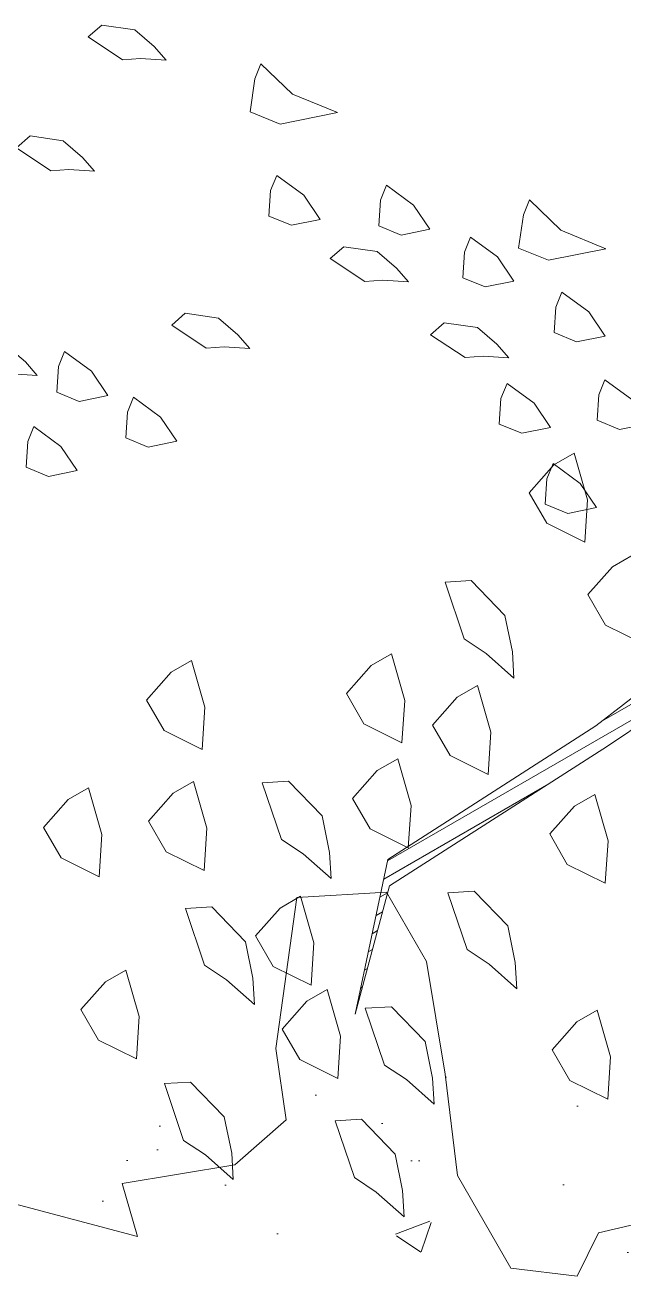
# Model space of a CAD drawing. Header units: metres. Extents: x 12093 to 20303, y 514 to 1412.
# Drawn here: x 19737.53 to 19738.15, y 696.972 to 698.268 of the extents above; entities that cross this region are included whole.
import ezdxf

# ---------------------------------------------------------------- set-up
doc = ezdxf.new("R2010")
doc.units = ezdxf.units.M
doc.layers.add('ARBOLES', color=52, linetype='Continuous', lineweight=13)
doc.layers.add('grass', color=64, linetype='Continuous', lineweight=13)
doc.layers.add('desnivel', color=9, linetype='Continuous')
pattern_1 = [(50, (19136.99335, 73.14804), (0.36436934, -0.03187817), [0.0381, -0.4191]), (355, (19136.99335, 73.14804), (-0.07048565, 0.38211329), [0.03048, -0.33528]), (100.451, (19137.0237, 73.1454), (0.293885, 0.35023338), [0.03238, -0.35618]), (46.1842, (19136.99335, 73.24964), (0.54215808, -0.08408466), [0.05715, -0.62865]), (96.6356, (19137.03853, 73.24264), (0.47480847, 0.4948511), [0.04857, -0.53427]), (351.184, (19136.99335, 73.24964), (0.4748092, 0.49485024), [0.04572, -0.50292]), (21, (19137.04415, 73.22424), (0.30322976, -0.20453104), [0.0381, -0.4191]), (326, (19137.04415, 73.22424), (0.12360406, 0.36837593), [0.03048, -0.33528]), (71.4514, (19137.06942, 73.2072), (0.42683298, 0.16384572), [0.03238, -0.35618]), (37.5, (19136.99335, 73.14804), (0.006177207, 0.169110078), [0, -0.331216, 0, -0.34036, 0, -0.33655]), (7.5, (19136.99335, 73.14804), (0.133639325, 0.20036115), [0, -0.194056, 0, -0.323596, 0, -0.12827]), (327.5, (19136.88007, 73.14804), (0.27118119, -0.011457488), [0, -0.127, 0, -0.39624, 0, -0.52578]), (317.5, (19136.82927, 73.14804), (0.29625836, 0.05085298), [0, -0.1651, 0, -0.263144, 0, -0.37338])]

# ---------------------------------------------------------------- blocks, each defined once
blk = doc.blocks.new('ghgfghgh')
at = {"layer": 'ARBOLES', "lineweight": 20}
for p, q in [((20001.63446, 662.91665), (20001.72651, 662.98753)), ((20001.63826, 662.91958), (20001.75868, 662.9891)), ((20001.49847, 662.82844), (20001.72307, 662.95812)), ((20001.73138, 662.96374), (20001.64213, 662.90335)), ((20001.49867, 662.82939), (20001.63446, 662.91665)), ((20001.64213, 662.90335), (20001.4997, 662.81225)), ((20001.49594, 662.81656), (20001.60381, 662.87884)), ((20001.47721, 662.72835), (20001.49867, 662.82939)), ((20001.4997, 662.81225), (20001.47721, 662.72835)), ((20001.4909, 662.7928), (20001.49514, 662.79525)), ((20001.48838, 662.78092), (20001.49184, 662.78292)), ((20001.48585, 662.76904), (20001.48853, 662.77058))]:
    blk.add_line(p, q, dxfattribs=at)
at = {"layer": 'desnivel', "lineweight": 20}
for p, q in [((20001.63627, 662.58552), (20001.62231, 662.55729)), ((20001.62231, 662.55729), (20001.57894, 662.56251))]:
    blk.add_line(p, q, dxfattribs=at)
at = {"layer": 'grass'}
for p, q in [((20001.30285, 663.36637), (20001.31176, 663.37417)), ((20001.32535, 663.35146), (20001.30285, 663.36637)), ((20001.31176, 663.37417), (20001.33337, 663.37106)), ((20001.33337, 663.37106), (20001.34607, 663.36015)), ((20001.34607, 663.36015), (20001.35386, 663.35124)), ((20001.33716, 663.35235), (20001.32535, 663.35146)), ((20001.35386, 663.35124), (20001.33716, 663.35235)), ((20001.41579, 663.34881), (20001.41178, 663.339)), ((20001.43629, 663.32899), (20001.41579, 663.34881)), ((20001.41178, 663.339), (20001.40867, 663.3174)), ((20001.4657, 663.31697), (20001.43629, 663.32899)), ((20001.40867, 663.3174), (20001.42828, 663.30938)), ((20001.42828, 663.30938), (20001.4657, 663.31697)), ((20001.25609, 663.29397), (20001.265, 663.30177)), ((20001.265, 663.30177), (20001.28661, 663.29865)), ((20001.27859, 663.27905), (20001.25609, 663.29397)), ((20001.28661, 663.29865), (20001.29931, 663.28774)), ((20001.29931, 663.28774), (20001.30711, 663.27883)), ((20001.2904, 663.27994), (20001.27859, 663.27905)), ((20001.30711, 663.27883), (20001.2904, 663.27994)), ((20001.42606, 663.27597), (20001.42205, 663.26617)), ((20001.44366, 663.26305), (20001.42606, 663.27597)), ((20001.49779, 663.26953), (20001.49378, 663.25973)), ((20001.51539, 663.25661), (20001.49779, 663.26953)), ((20001.42205, 663.26617), (20001.42094, 663.24946)), ((20001.45436, 663.24724), (20001.44366, 663.26305)), ((20001.59112, 663.25997), (20001.58712, 663.25017)), ((20001.61162, 663.24015), (20001.59112, 663.25997)), ((20001.49378, 663.25973), (20001.49267, 663.24302)), ((20001.52609, 663.2408), (20001.51539, 663.25661)), ((20001.42094, 663.24946), (20001.43565, 663.24345)), ((20001.43565, 663.24345), (20001.45436, 663.24724)), ((20001.58712, 663.25017), (20001.58401, 663.22856)), ((20001.49267, 663.24302), (20001.50737, 663.23701)), ((20001.50737, 663.23701), (20001.52609, 663.2408)), ((20001.55259, 663.23568), (20001.54859, 663.22588)), ((20001.5702, 663.22277), (20001.55259, 663.23568)), ((20001.64103, 663.22813), (20001.61162, 663.24015)), ((20001.46105, 663.22163), (20001.46995, 663.22942)), ((20001.46995, 663.22942), (20001.49156, 663.22631)), ((20001.58401, 663.22856), (20001.60361, 663.22055)), ((20001.60361, 663.22055), (20001.64103, 663.22813)), ((20001.48355, 663.20671), (20001.46105, 663.22163)), ((20001.49156, 663.22631), (20001.50426, 663.2154)), ((20001.54859, 663.22588), (20001.54748, 663.20917)), ((20001.58089, 663.20696), (20001.5702, 663.22277)), ((20001.50426, 663.2154), (20001.51206, 663.20649)), ((20001.49535, 663.2076), (20001.48355, 663.20671)), ((20001.51206, 663.20649), (20001.49535, 663.2076)), ((20001.54748, 663.20917), (20001.56218, 663.20316)), ((20001.56218, 663.20316), (20001.58089, 663.20696)), ((20001.6123, 663.19984), (20001.6083, 663.19003)), ((20001.6299, 663.18692), (20001.6123, 663.19984)), ((20001.6083, 663.19003), (20001.60719, 663.17333)), ((20001.6406, 663.17111), (20001.6299, 663.18692)), ((20001.35748, 663.17816), (20001.36638, 663.18596)), ((20001.37998, 663.16324), (20001.35748, 663.17816)), ((20001.36638, 663.18596), (20001.38799, 663.18285)), ((20001.38799, 663.18285), (20001.40069, 663.17194)), ((20001.52655, 663.17197), (20001.53546, 663.17977)), ((20001.53546, 663.17977), (20001.55707, 663.17666)), ((20001.40069, 663.17194), (20001.40849, 663.16303)), ((20001.54905, 663.15705), (20001.52655, 663.17197)), ((20001.55707, 663.17666), (20001.56977, 663.16574)), ((20001.60719, 663.17333), (20001.62189, 663.16732)), ((20001.62189, 663.16732), (20001.6406, 663.17111)), ((20001.24922, 663.16521), (20001.26192, 663.1543)), ((20001.39178, 663.16414), (20001.37998, 663.16324)), ((20001.40849, 663.16303), (20001.39178, 663.16414)), ((20001.56977, 663.16574), (20001.57757, 663.15684)), ((20001.26192, 663.1543), (20001.26972, 663.14539)), ((20001.28754, 663.16099), (20001.28353, 663.15119)), ((20001.30514, 663.14808), (20001.28754, 663.16099)), ((20001.56086, 663.15794), (20001.54905, 663.15705)), ((20001.57757, 663.15684), (20001.56086, 663.15794)), ((20001.26972, 663.14539), (20001.25301, 663.1465)), ((20001.28353, 663.15119), (20001.28242, 663.13448)), ((20001.31583, 663.13226), (20001.30514, 663.14808)), ((20001.57646, 663.14013), (20001.57245, 663.13033)), ((20001.59406, 663.12721), (20001.57646, 663.14013)), ((20001.64039, 663.1426), (20001.63638, 663.13279)), ((20001.65799, 663.12968), (20001.64039, 663.1426)), ((20001.28242, 663.13448), (20001.29712, 663.12847)), ((20001.29712, 663.12847), (20001.31583, 663.13226)), ((20001.33254, 663.13115), (20001.32853, 663.12135)), ((20001.35014, 663.11824), (20001.33254, 663.13115)), ((20001.57245, 663.13033), (20001.57134, 663.11362)), ((20001.63638, 663.13279), (20001.63527, 663.11609)), ((20001.32853, 663.12135), (20001.32742, 663.10465)), ((20001.60475, 663.1114), (20001.59406, 663.12721)), ((20001.36084, 663.10243), (20001.35014, 663.11824)), ((20001.57134, 663.11362), (20001.58604, 663.10761)), ((20001.63527, 663.11609), (20001.64997, 663.11008)), ((20001.64997, 663.11008), (20001.66868, 663.11387)), ((20001.2675, 663.11198), (20001.26349, 663.10218)), ((20001.2851, 663.09907), (20001.2675, 663.11198)), ((20001.32742, 663.10465), (20001.34213, 663.09864)), ((20001.58604, 663.10761), (20001.60475, 663.1114)), ((20001.26349, 663.10218), (20001.26239, 663.08547)), ((20001.2958, 663.08325), (20001.2851, 663.09907)), ((20001.34213, 663.09864), (20001.36084, 663.10243)), ((20001.62033, 663.09467), (20001.60703, 663.08699)), ((20001.62904, 663.06423), (20001.62033, 663.09467)), ((20001.26239, 663.08547), (20001.27709, 663.07946)), ((20001.27709, 663.07946), (20001.2958, 663.08325)), ((20001.60703, 663.08699), (20001.59092, 663.06882)), ((20001.60654, 663.08779), (20001.60254, 663.07799)), ((20001.62414, 663.07487), (20001.60654, 663.08779)), ((20001.60254, 663.07799), (20001.60143, 663.06128)), ((20001.63484, 663.05906), (20001.62414, 663.07487)), ((20001.59092, 663.06882), (20001.60244, 663.04888)), ((20001.62725, 663.03661), (20001.62904, 663.06423)), ((20001.60143, 663.06128), (20001.61613, 663.05527)), ((20001.61613, 663.05527), (20001.63484, 663.05906)), ((20001.60244, 663.04888), (20001.62725, 663.03661)), ((20001.65872, 663.02818), (20001.64542, 663.0205)), ((20001.64542, 663.0205), (20001.62931, 663.00233)), ((20001.53595, 663.01049), (20001.55309, 663.01152)), ((20001.5485, 662.97341), (20001.53595, 663.01049)), ((20001.55309, 663.01152), (20001.57509, 662.98876)), ((20001.62931, 663.00233), (20001.64083, 662.98239)), ((20001.57509, 662.98876), (20001.57996, 662.96497)), ((20001.64083, 662.98239), (20001.66564, 662.97012)), ((20001.56282, 662.96395), (20001.5485, 662.97341)), ((20001.37048, 662.95928), (20001.35718, 662.9516)), ((20001.37919, 662.92885), (20001.37048, 662.95928)), ((20001.50092, 662.96367), (20001.48763, 662.95599)), ((20001.50963, 662.93324), (20001.50092, 662.96367)), ((20001.58099, 662.94784), (20001.56282, 662.96395)), ((20001.57996, 662.96497), (20001.58099, 662.94784)), ((20001.35718, 662.9516), (20001.34107, 662.93344)), ((20001.48763, 662.95599), (20001.47152, 662.93783)), ((20001.5572, 662.94297), (20001.5439, 662.93529)), ((20001.56591, 662.91253), (20001.5572, 662.94297)), ((20001.34107, 662.93344), (20001.35259, 662.91349)), ((20001.47152, 662.93783), (20001.48304, 662.91788)), ((20001.50785, 662.90561), (20001.50963, 662.93324)), ((20001.5439, 662.93529), (20001.5278, 662.91713)), ((20001.37741, 662.90122), (20001.37919, 662.92885)), ((20001.48304, 662.91788), (20001.50785, 662.90561)), ((20001.5278, 662.91713), (20001.53931, 662.89718)), ((20001.35259, 662.91349), (20001.37741, 662.90122)), ((20001.56413, 662.88491), (20001.56591, 662.91253)), ((20001.50504, 662.89512), (20001.49174, 662.88745)), ((20001.51375, 662.86469), (20001.50504, 662.89512)), ((20001.53931, 662.89718), (20001.56413, 662.88491)), ((20001.49174, 662.88745), (20001.47563, 662.86928)), ((20001.30324, 662.87613), (20001.28994, 662.86845)), ((20001.31194, 662.8457), (20001.30324, 662.87613)), ((20001.37178, 662.88025), (20001.35849, 662.87257)), ((20001.38049, 662.84981), (20001.37178, 662.88025)), ((20001.41655, 662.87949), (20001.43368, 662.88052)), ((20001.42909, 662.84241), (20001.41655, 662.87949)), ((20001.43368, 662.88052), (20001.45569, 662.85776)), ((20001.28994, 662.86845), (20001.27383, 662.85029)), ((20001.35849, 662.87257), (20001.34238, 662.8544)), ((20001.47563, 662.86928), (20001.48715, 662.84933)), ((20001.6337, 662.87189), (20001.62041, 662.86421)), ((20001.64241, 662.84145), (20001.6337, 662.87189)), ((20001.51196, 662.83706), (20001.51375, 662.86469)), ((20001.62041, 662.86421), (20001.6043, 662.84604)), ((20001.34238, 662.8544), (20001.3539, 662.83446)), ((20001.45569, 662.85776), (20001.46055, 662.83398)), ((20001.27383, 662.85029), (20001.28535, 662.83034)), ((20001.31016, 662.81807), (20001.31194, 662.8457)), ((20001.37871, 662.82219), (20001.38049, 662.84981)), ((20001.48715, 662.84933), (20001.51196, 662.83706)), ((20001.6043, 662.84604), (20001.61581, 662.8261)), ((20001.44342, 662.83295), (20001.42909, 662.84241)), ((20001.64063, 662.81383), (20001.64241, 662.84145)), ((20001.28535, 662.83034), (20001.31016, 662.81807)), ((20001.3539, 662.83446), (20001.37871, 662.82219)), ((20001.46158, 662.81684), (20001.44342, 662.83295)), ((20001.46055, 662.83398), (20001.46158, 662.81684)), ((20001.61581, 662.8261), (20001.64063, 662.81383)), ((20001.43918, 662.80459), (20001.42554, 662.70593)), ((20001.44164, 662.80532), (20001.42834, 662.79765)), ((20001.49767, 662.8081), (20001.43918, 662.80459)), ((20001.45034, 662.77489), (20001.44164, 662.80532)), ((20001.49342, 662.80468), (20001.49845, 662.80758)), ((20001.52388, 662.76271), (20001.49767, 662.8081)), ((20001.53781, 662.80766), (20001.55494, 662.80868)), ((20001.55035, 662.77057), (20001.53781, 662.80766)), ((20001.55494, 662.80868), (20001.57695, 662.78593)), ((20001.36644, 662.79737), (20001.38358, 662.7984)), ((20001.37899, 662.76029), (20001.36644, 662.79737)), ((20001.38358, 662.7984), (20001.40558, 662.77564)), ((20001.42834, 662.79765), (20001.41223, 662.77948)), ((20001.57695, 662.78593), (20001.58182, 662.76214)), ((20001.41223, 662.77948), (20001.42375, 662.75953)), ((20001.40558, 662.77564), (20001.41045, 662.75186)), ((20001.44856, 662.74726), (20001.45034, 662.77489)), ((20001.56468, 662.76111), (20001.55035, 662.77057)), ((20001.53612, 662.68909), (20001.52388, 662.76271)), ((20001.58182, 662.76214), (20001.58285, 662.745)), ((20001.32758, 662.7572), (20001.31428, 662.74952)), ((20001.33628, 662.72677), (20001.32758, 662.7572)), ((20001.39331, 662.75083), (20001.37899, 662.76029)), ((20001.42375, 662.75953), (20001.44856, 662.74726)), ((20001.48333, 662.75716), (20001.48523, 662.75825)), ((20001.58285, 662.745), (20001.56468, 662.76111)), ((20001.31428, 662.74952), (20001.29817, 662.73136)), ((20001.41148, 662.73472), (20001.39331, 662.75083)), ((20001.41045, 662.75186), (20001.41148, 662.73472)), ((20001.48081, 662.74528), (20001.48192, 662.74592)), ((20001.44575, 662.73678), (20001.42964, 662.71861)), ((20001.45905, 662.74445), (20001.44575, 662.73678)), ((20001.46776, 662.71402), (20001.45905, 662.74445)), ((20001.29817, 662.73136), (20001.30969, 662.71141)), ((20001.47829, 662.73339), (20001.47862, 662.73359)), ((20001.48386, 662.73218), (20001.501, 662.73321)), ((20001.49641, 662.6951), (20001.48386, 662.73218)), ((20001.501, 662.73321), (20001.523, 662.71046)), ((20001.63528, 662.73095), (20001.62199, 662.72328)), ((20001.64399, 662.70052), (20001.63528, 662.73095)), ((20001.3345, 662.69914), (20001.33628, 662.72677)), ((20001.62199, 662.72328), (20001.60588, 662.70511)), ((20001.42964, 662.71861), (20001.44116, 662.69866)), ((20001.46597, 662.68639), (20001.46776, 662.71402)), ((20001.30969, 662.71141), (20001.3345, 662.69914)), ((20001.42554, 662.70593), (20001.43224, 662.65937)), ((20001.523, 662.71046), (20001.52787, 662.68667)), ((20001.60588, 662.70511), (20001.6174, 662.68516)), ((20001.44116, 662.69866), (20001.46597, 662.68639)), ((20001.64221, 662.67289), (20001.64399, 662.70052)), ((20001.51074, 662.68564), (20001.49641, 662.6951)), ((20001.544, 662.62303), (20001.53612, 662.68909)), ((20001.35267, 662.68303), (20001.3698, 662.68406)), ((20001.36521, 662.64595), (20001.35267, 662.68303)), ((20001.3698, 662.68406), (20001.39181, 662.6613)), ((20001.5289, 662.66953), (20001.51074, 662.68564)), ((20001.52787, 662.68667), (20001.5289, 662.66953)), ((20001.6174, 662.68516), (20001.64221, 662.67289)), ((20001.39181, 662.6613), (20001.39667, 662.63752)), ((20001.43224, 662.65937), (20001.39879, 662.62997)), ((20001.46419, 662.65877), (20001.48133, 662.6598)), ((20001.47674, 662.62169), (20001.46419, 662.65877)), ((20001.48133, 662.6598), (20001.50333, 662.63704)), ((20001.37954, 662.63649), (20001.36521, 662.64595)), ((20001.3977, 662.62038), (20001.37954, 662.63649)), ((20001.39667, 662.63752), (20001.3977, 662.62038)), ((20001.50333, 662.63704), (20001.5082, 662.61325)), ((20001.39879, 662.62997), (20001.32517, 662.61773)), ((20001.39879, 662.62997), (20001.39879, 662.62997)), ((20001.57894, 662.56251), (20001.544, 662.62303)), ((20001.32517, 662.61773), (20001.33507, 662.5831)), ((20001.49107, 662.61223), (20001.47674, 662.62169)), ((20001.50923, 662.59612), (20001.49107, 662.61223)), ((20001.5082, 662.61325), (20001.50923, 662.59612)), ((20001.72502, 662.6065), (20001.63627, 662.58552)), ((20001.33507, 662.5831), (20001.25155, 662.60548))]:
    blk.add_line(p, q, dxfattribs=at)

msp = doc.modelspace()

# ---------------------------------------------------------------- hatches: boundary and pattern name
at = {"layer": 'grass'}
h = msp.add_hatch(dxfattribs=at)
h.set_pattern_fill('AR-CONC', color=256, scale=0.002, style=0)
h.set_pattern_definition(pattern_1)
h.paths.add_polyline_path([(19737.2222, 697.2313), (19737.1566, 697.2895), (19737.0412, 697.3508), (19737.0204, 697.3868), (19736.7984, 697.4666), (19736.8256, 697.5303), (19736.7859, 697.5713), (19736.7849, 697.5873), (19736.0398, 697.7538), (19736.0324, 697.0841), (19737.7493, 696.7063), (19737.7794, 697.1226), (19737.6676, 697.1525), (19737.5439, 697.1451), (19737.4751, 697.1534), (19737.4183, 697.1686), (19737.3546, 697.1958), (19737.3048, 697.199)])
h = msp.add_hatch(dxfattribs=at)
h.set_pattern_fill('AR-CONC', color=256, scale=0.002, style=0)
h.set_pattern_definition(pattern_1)
h.paths.add_polyline_path([(19739.1091, 697.068), (19738.6303, 697.175), (19738.623, 697.1602), (19738.6059, 697.1344), (19738.5699, 697.1136), (19738.532, 697.1237), (19738.4753, 697.1389), (19738.4185, 697.1542), (19738.2777, 697.1209), (19738.2556, 697.0761), (19738.1868, 697.0844), (19738.1314, 697.1804), (19738.1189, 697.2851), (19738.1182, 697.2894), (19738.1035, 697.2927), (19738.1058, 697.2813), (19738.1075, 697.2541), (19738.0786, 697.2797), (19738.0559, 697.2947), (19738.0528, 697.304), (19738.0098, 697.3136), (19738.0077, 697.2809), (19737.9683, 697.3003), (19737.9533, 697.3263), (19737.9457, 697.328), (19737.9435, 697.3119), (19737.9542, 697.238), (19737.9011, 697.1914), (19737.8985, 697.1909), (19737.8994, 697.1762), (19737.8852, 697.1887), (19737.7843, 697.172), (19737.8, 697.117), (19737.7794, 697.1226), (19737.7493, 696.7063), (19738.9631, 696.4393)])
h.paths.add_polyline_path([(19738.0763, 697.1377), (19738.0474, 697.1632), (19738.0247, 697.1782), (19738.0048, 697.2371), (19738.032, 697.2387), (19738.0669, 697.2026), (19738.0746, 697.1649)], flags=16)

# ---------------------------------------------------------------- block references
at = {"layer": 'grass', "xscale": 1.586003757394792, "yscale": 1.586003757394792, "zscale": 1.586003757394792}
msp.add_blockref('ghgfghgh', (-11984.5464, -353.8459), dxfattribs=at)

doc.saveas('drawing.dxf')
